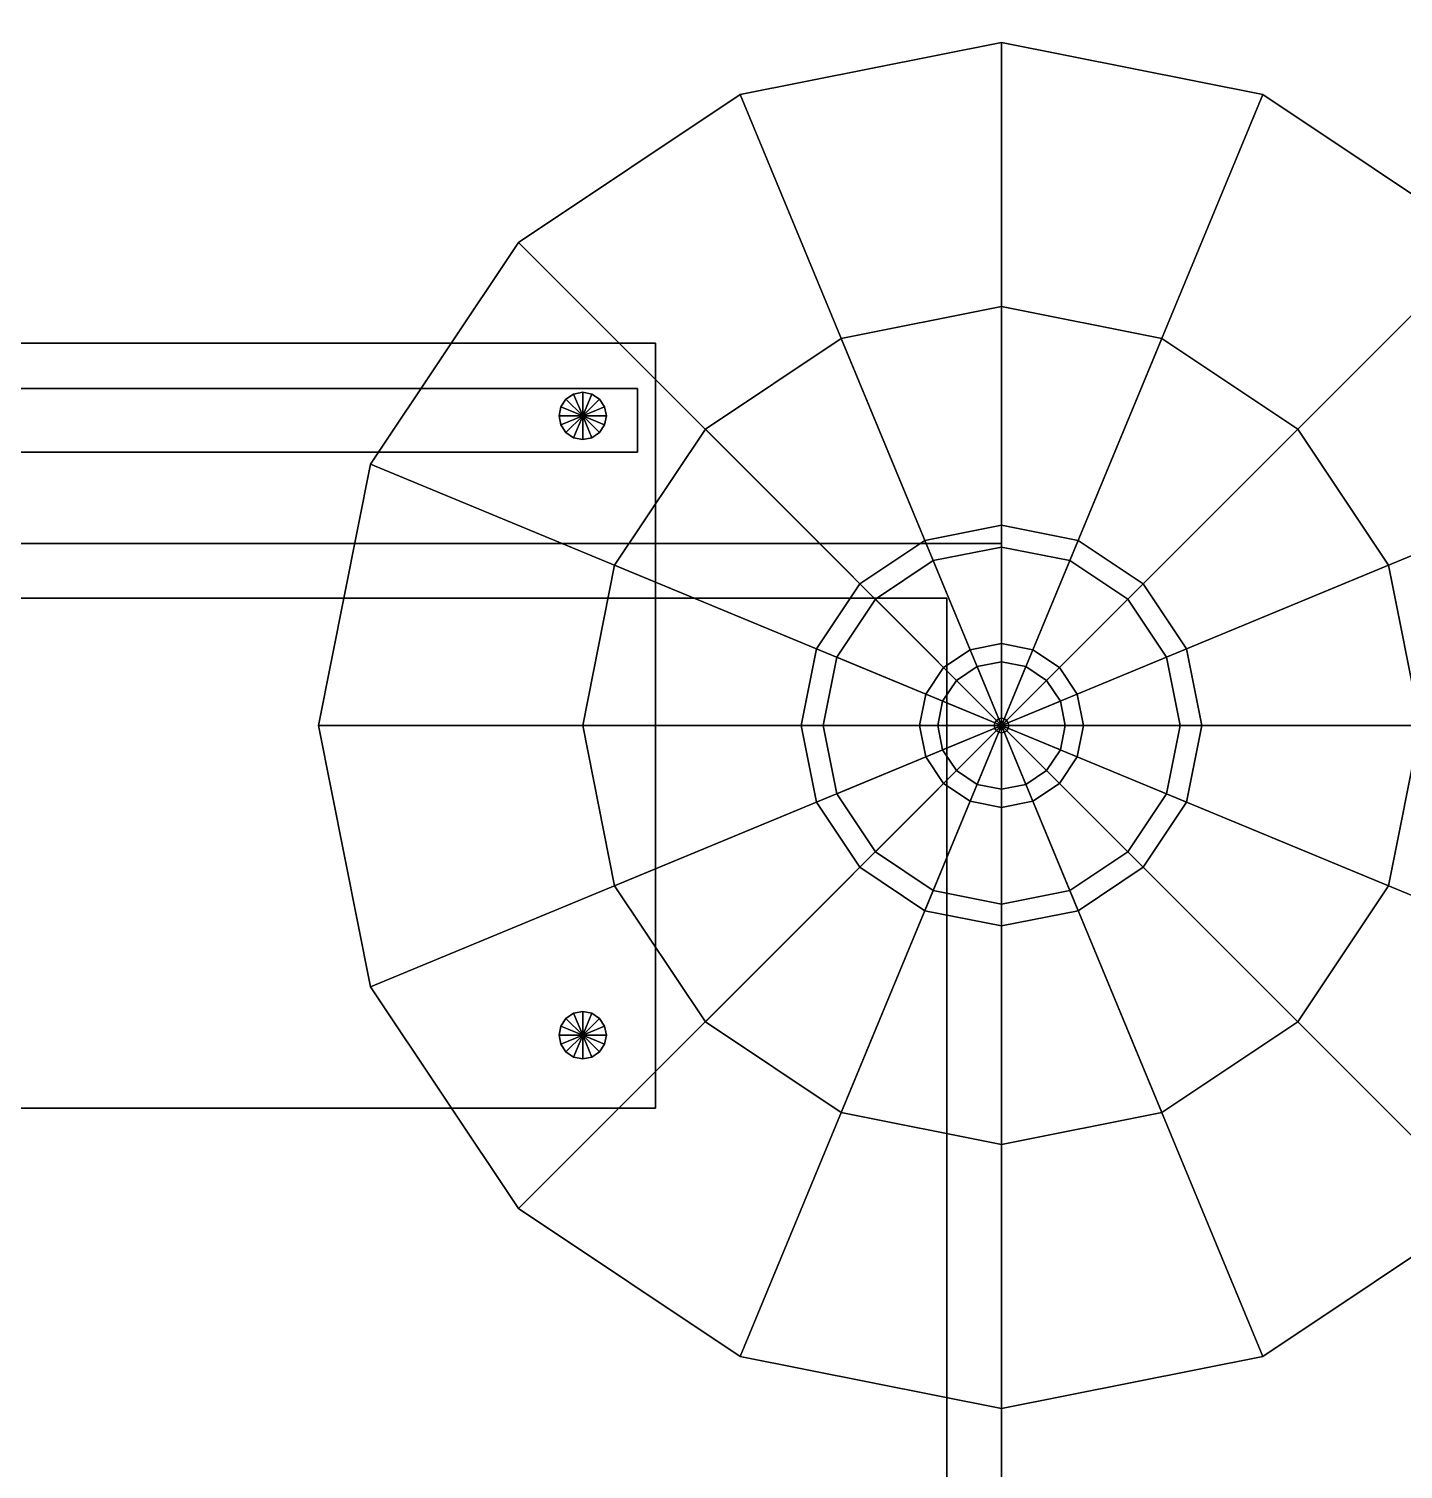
# Model space of a CAD drawing. Header units: millimetres. Extents: x -8000 to 18500, y -500 to 32500.
# Drawn here: x 3466 to 4221, y 942 to 1732 of the extents above; entities that cross this region are included whole.
import ezdxf

# ---------------------------------------------------------------- set-up
doc = ezdxf.new("R2010")
doc.units = ezdxf.units.MM
for name, color, linetype in [('3D-FINISH', 7, 'Continuous'), ('3D-FURNITURE', 7, 'Continuous'), ('3D-LIGHTS', 7, 'Continuous'), ('3D-ROOF', 7, 'Continuous'), ('3D-SLABS', 7, 'Continuous')]:
    doc.layers.add(name, color=color, linetype=linetype)

msp = doc.modelspace()

# ---------------------------------------------------------------- linework, layer by layer
at = {"layer": '3D-FINISH', "color": 7}
for points in [[(200, 200, 590), (200, 9800, 590), (9800, 9800, 590), (9800, 200, 590)], [(200, 200, 600), (9800, 200, 600), (9800, 9800, 600), (200, 9800, 600)], [(200, 200, 3990), (200, 9800, 3990), (9800, 9800, 3990), (9800, 200, 3990)], [(200, 200, 4000), (9800, 200, 4000), (9800, 9800, 4000), (200, 9800, 4000)]]:
    msp.add_3dface(points, dxfattribs=at)
at = {"layer": '3D-FURNITURE', "color": 7}
for points in [[(4000, 1725, 1298), (3856.49, 1696.45, 1298), (3856.49, 1696.45, 1330), (4000, 1725, 1330)], [(4000, 1350, 1330), (4000, 1725, 1330), (3856.49, 1696.45, 1330), (4000, 1350, 1330)], [(4000, 1350, 1298), (3856.49, 1696.45, 1298), (4000, 1725, 1298), (4000, 1350, 1298)], [(4143.51, 1696.45, 1298), (4000, 1725, 1298), (4000, 1725, 1330), (4143.51, 1696.45, 1330)], [(4000, 1350, 1330), (4143.51, 1696.45, 1330), (4000, 1725, 1330), (4000, 1350, 1330)], [(4000, 1350, 1298), (4000, 1725, 1298), (4143.51, 1696.45, 1298), (4000, 1350, 1298)], [(3856.49, 1696.45, 1298), (3734.83, 1615.17, 1298), (3734.83, 1615.17, 1330), (3856.49, 1696.45, 1330)], [(4000, 1350, 1330), (3856.49, 1696.45, 1330), (3734.83, 1615.17, 1330), (4000, 1350, 1330)], [(4000, 1350, 1298), (3734.83, 1615.17, 1298), (3856.49, 1696.45, 1298), (4000, 1350, 1298)], [(4000, 1350, 1330), (4265.17, 1615.17, 1330), (4143.51, 1696.45, 1330), (4000, 1350, 1330)], [(4000, 1350, 1298), (4143.51, 1696.45, 1298), (4265.17, 1615.17, 1298), (4000, 1350, 1298)], [(4265.17, 1615.17, 1298), (4143.51, 1696.45, 1298), (4143.51, 1696.45, 1330), (4265.17, 1615.17, 1330)], [(3734.83, 1615.17, 1298), (3653.55, 1493.51, 1298), (3653.55, 1493.51, 1330), (3734.83, 1615.17, 1330)], [(4000, 1350, 1330), (3734.83, 1615.17, 1330), (3653.55, 1493.51, 1330), (4000, 1350, 1330)], [(4000, 1350, 1298), (3653.55, 1493.51, 1298), (3734.83, 1615.17, 1298), (4000, 1350, 1298)], [(4000, 1350, 1330), (4346.45, 1493.51, 1330), (4265.17, 1615.17, 1330), (4000, 1350, 1330)], [(4000, 1350, 1298), (4265.17, 1615.17, 1298), (4346.45, 1493.51, 1298), (4000, 1350, 1298)], [(4000, 1580, 600), (3911.98, 1562.49, 600), (3911.98, 1562.49, 618), (4000, 1580, 618)], [(4000, 1350, 618), (4000, 1580, 618), (3911.98, 1562.49, 618), (4000, 1350, 618)], [(4000, 1350, 600), (3911.98, 1562.49, 600), (4000, 1580, 600), (4000, 1350, 600)], [(4088.02, 1562.49, 600), (4000, 1580, 600), (4000, 1580, 618), (4088.02, 1562.49, 618)], [(4000, 1350, 618), (4088.02, 1562.49, 618), (4000, 1580, 618), (4000, 1350, 618)], [(4000, 1350, 600), (4000, 1580, 600), (4088.02, 1562.49, 600), (4000, 1350, 600)], [(3390, 1140, 1010), (3390, 1560, 1010), (3810, 1560, 1010), (3810, 1140, 1010)], [(3390, 1560, 1010), (3390, 1560, 1050), (3810, 1560, 1050), (3810, 1560, 1010)], [(3390, 1140, 1050), (3810, 1140, 1050), (3810, 1560, 1050), (3390, 1560, 1050)], [(3810, 1140, 1010), (3810, 1560, 1010), (3810, 1560, 1050), (3810, 1140, 1050)], [(3911.98, 1562.49, 600), (3837.37, 1512.63, 600), (3837.37, 1512.63, 618), (3911.98, 1562.49, 618)], [(4000, 1350, 618), (3911.98, 1562.49, 618), (3837.37, 1512.63, 618), (4000, 1350, 618)], [(4000, 1350, 600), (3837.37, 1512.63, 600), (3911.98, 1562.49, 600), (4000, 1350, 600)], [(4000, 1350, 618), (4162.63, 1512.63, 618), (4088.02, 1562.49, 618), (4000, 1350, 618)], [(4000, 1350, 600), (4088.02, 1562.49, 600), (4162.63, 1512.63, 600), (4000, 1350, 600)], [(4162.63, 1512.63, 600), (4088.02, 1562.49, 600), (4088.02, 1562.49, 618), (4162.63, 1512.63, 618)], [(3400, 1500, 1300), (3400, 1535, 1300), (3800, 1535, 1300), (3800, 1500, 1300)], [(3400, 1535, 1300), (3400, 1535, 1390), (3800, 1535, 1390), (3800, 1535, 1300)], [(3400, 1500, 1390), (3800, 1500, 1390), (3800, 1535, 1390), (3400, 1535, 1390)], [(3800, 1500, 1300), (3800, 1535, 1300), (3800, 1535, 1390), (3800, 1500, 1390)], [(3760.81, 1529.19, 600), (3757.99, 1524.97, 600), (3757.99, 1524.97, 1030), (3760.81, 1529.19, 1030)], [(3770, 1520, 1030), (3760.81, 1529.19, 1030), (3757.99, 1524.97, 1030), (3770, 1520, 1030)], [(3770, 1520, 600), (3757.99, 1524.97, 600), (3760.81, 1529.19, 600), (3770, 1520, 600)], [(3765.03, 1532.01, 600), (3760.81, 1529.19, 600), (3760.81, 1529.19, 1030), (3765.03, 1532.01, 1030)], [(3770, 1520, 1030), (3765.03, 1532.01, 1030), (3760.81, 1529.19, 1030), (3770, 1520, 1030)], [(3770, 1520, 600), (3760.81, 1529.19, 600), (3765.03, 1532.01, 600), (3770, 1520, 600)], [(3770, 1533, 600), (3765.03, 1532.01, 600), (3765.03, 1532.01, 1030), (3770, 1533, 1030)], [(3770, 1520, 1030), (3770, 1533, 1030), (3765.03, 1532.01, 1030), (3770, 1520, 1030)], [(3770, 1520, 600), (3765.03, 1532.01, 600), (3770, 1533, 600), (3770, 1520, 600)], [(3774.97, 1532.01, 600), (3770, 1533, 600), (3770, 1533, 1030), (3774.97, 1532.01, 1030)], [(3770, 1520, 1030), (3774.97, 1532.01, 1030), (3770, 1533, 1030), (3770, 1520, 1030)], [(3770, 1520, 600), (3770, 1533, 600), (3774.97, 1532.01, 600), (3770, 1520, 600)], [(3770, 1520, 1030), (3779.19, 1529.19, 1030), (3774.97, 1532.01, 1030), (3770, 1520, 1030)], [(3770, 1520, 600), (3774.97, 1532.01, 600), (3779.19, 1529.19, 600), (3770, 1520, 600)], [(3770, 1520, 1030), (3782.01, 1524.97, 1030), (3779.19, 1529.19, 1030), (3770, 1520, 1030)], [(3770, 1520, 600), (3779.19, 1529.19, 600), (3782.01, 1524.97, 600), (3770, 1520, 600)], [(3779.19, 1529.19, 600), (3774.97, 1532.01, 600), (3774.97, 1532.01, 1030), (3779.19, 1529.19, 1030)], [(3782.01, 1524.97, 600), (3779.19, 1529.19, 600), (3779.19, 1529.19, 1030), (3782.01, 1524.97, 1030)], [(3757.99, 1524.97, 600), (3757, 1520, 600), (3757, 1520, 1030), (3757.99, 1524.97, 1030)], [(3770, 1520, 1030), (3757.99, 1524.97, 1030), (3757, 1520, 1030), (3770, 1520, 1030)], [(3770, 1520, 600), (3757, 1520, 600), (3757.99, 1524.97, 600), (3770, 1520, 600)], [(3757, 1520, 600), (3757.99, 1515.03, 600), (3757.99, 1515.03, 1030), (3757, 1520, 1030)], [(3770, 1520, 1030), (3757, 1520, 1030), (3757.99, 1515.03, 1030), (3770, 1520, 1030)], [(3770, 1520, 600), (3757.99, 1515.03, 600), (3757, 1520, 600), (3770, 1520, 600)], [(3770, 1520, 1030), (3757.99, 1515.03, 1030), (3760.81, 1510.81, 1030), (3770, 1520, 1030)], [(3770, 1520, 600), (3760.81, 1510.81, 600), (3757.99, 1515.03, 600), (3770, 1520, 600)], [(3770, 1520, 1030), (3760.81, 1510.81, 1030), (3765.03, 1507.99, 1030), (3770, 1520, 1030)], [(3770, 1520, 600), (3765.03, 1507.99, 600), (3760.81, 1510.81, 600), (3770, 1520, 600)], [(3770, 1520, 1030), (3765.03, 1507.99, 1030), (3770, 1507, 1030), (3770, 1520, 1030)], [(3770, 1520, 600), (3770, 1507, 600), (3765.03, 1507.99, 600), (3770, 1520, 600)], [(3770, 1520, 1030), (3783, 1520, 1030), (3782.01, 1524.97, 1030), (3770, 1520, 1030)], [(3770, 1520, 600), (3782.01, 1524.97, 600), (3783, 1520, 600), (3770, 1520, 600)], [(3770, 1520, 1030), (3770, 1507, 1030), (3774.97, 1507.99, 1030), (3770, 1520, 1030)], [(3770, 1520, 600), (3774.97, 1507.99, 600), (3770, 1507, 600), (3770, 1520, 600)], [(3770, 1520, 1030), (3774.97, 1507.99, 1030), (3779.19, 1510.81, 1030), (3770, 1520, 1030)], [(3770, 1520, 600), (3779.19, 1510.81, 600), (3774.97, 1507.99, 600), (3770, 1520, 600)], [(3770, 1520, 1030), (3779.19, 1510.81, 1030), (3782.01, 1515.03, 1030), (3770, 1520, 1030)], [(3770, 1520, 600), (3782.01, 1515.03, 600), (3779.19, 1510.81, 600), (3770, 1520, 600)], [(3770, 1520, 1030), (3782.01, 1515.03, 1030), (3783, 1520, 1030), (3770, 1520, 1030)], [(3770, 1520, 600), (3783, 1520, 600), (3782.01, 1515.03, 600), (3770, 1520, 600)], [(3783, 1520, 600), (3782.01, 1524.97, 600), (3782.01, 1524.97, 1030), (3783, 1520, 1030)], [(3782.01, 1515.03, 600), (3783, 1520, 600), (3783, 1520, 1030), (3782.01, 1515.03, 1030)], [(3757.99, 1515.03, 600), (3760.81, 1510.81, 600), (3760.81, 1510.81, 1030), (3757.99, 1515.03, 1030)], [(3760.81, 1510.81, 600), (3765.03, 1507.99, 600), (3765.03, 1507.99, 1030), (3760.81, 1510.81, 1030)], [(3774.97, 1507.99, 600), (3779.19, 1510.81, 600), (3779.19, 1510.81, 1030), (3774.97, 1507.99, 1030)], [(3779.19, 1510.81, 600), (3782.01, 1515.03, 600), (3782.01, 1515.03, 1030), (3779.19, 1510.81, 1030)], [(3837.37, 1512.63, 600), (3787.51, 1438.02, 600), (3787.51, 1438.02, 618), (3837.37, 1512.63, 618)], [(4000, 1350, 618), (3837.37, 1512.63, 618), (3787.51, 1438.02, 618), (4000, 1350, 618)], [(4000, 1350, 600), (3787.51, 1438.02, 600), (3837.37, 1512.63, 600), (4000, 1350, 600)], [(4000, 1350, 618), (4212.49, 1438.02, 618), (4162.63, 1512.63, 618), (4000, 1350, 618)], [(4000, 1350, 600), (4162.63, 1512.63, 600), (4212.49, 1438.02, 600), (4000, 1350, 600)], [(4212.49, 1438.02, 600), (4162.63, 1512.63, 600), (4162.63, 1512.63, 618), (4212.49, 1438.02, 618)], [(3765.03, 1507.99, 600), (3770, 1507, 600), (3770, 1507, 1030), (3765.03, 1507.99, 1030)], [(3770, 1507, 600), (3774.97, 1507.99, 600), (3774.97, 1507.99, 1030), (3770, 1507, 1030)], [(3400, 1500, 1300), (3800, 1500, 1300), (3800, 1500, 1390), (3400, 1500, 1390)], [(3653.55, 1493.51, 1298), (3625, 1350, 1298), (3625, 1350, 1330), (3653.55, 1493.51, 1330)], [(4000, 1350, 1330), (3653.55, 1493.51, 1330), (3625, 1350, 1330), (4000, 1350, 1330)], [(4000, 1350, 1298), (3625, 1350, 1298), (3653.55, 1493.51, 1298), (4000, 1350, 1298)], [(4000, 1350, 1330), (4375, 1350, 1330), (4346.45, 1493.51, 1330), (4000, 1350, 1330)], [(4000, 1350, 1298), (4346.45, 1493.51, 1298), (4375, 1350, 1298), (4000, 1350, 1298)], [(1600, 500, 4000), (1600, 1450, 4000), (4000, 1450, 4000), (4000, 500, 4000)], [(1600, 1450, 4000), (1600, 1450, 4080), (4000, 1450, 4080), (4000, 1450, 4000)], [(1600, 500, 4080), (4000, 500, 4080), (4000, 1450, 4080), (1600, 1450, 4080)], [(4000, 500, 4000), (4000, 1450, 4000), (4000, 1450, 4080), (4000, 500, 4080)], [(3787.51, 1438.02, 600), (3770, 1350, 600), (3770, 1350, 618), (3787.51, 1438.02, 618)], [(4000, 1350, 618), (3787.51, 1438.02, 618), (3770, 1350, 618), (4000, 1350, 618)], [(4000, 1350, 600), (3770, 1350, 600), (3787.51, 1438.02, 600), (4000, 1350, 600)], [(4000, 1350, 618), (4230, 1350, 618), (4212.49, 1438.02, 618), (4000, 1350, 618)], [(4000, 1350, 600), (4212.49, 1438.02, 600), (4230, 1350, 600), (4000, 1350, 600)], [(4230, 1350, 600), (4212.49, 1438.02, 600), (4212.49, 1438.02, 618), (4230, 1350, 618)], [(3210, 530, 4080), (3210, 1420, 4080), (3970, 1420, 4080), (3970, 530, 4080)], [(3210, 1420, 4080), (3210, 1420, 4420), (3970, 1420, 4420), (3970, 1420, 4080)], [(3210, 530, 4420), (3970, 530, 4420), (3970, 1420, 4420), (3210, 1420, 4420)], [(3970, 530, 4080), (3970, 1420, 4080), (3970, 1420, 4420), (3970, 530, 4420)], [(4000, 1385, 618), (3986.61, 1382.34, 618), (3986.61, 1382.34, 1298), (4000, 1385, 1298)], [(4000, 1350, 1298), (4000, 1385, 1298), (3986.61, 1382.34, 1298), (4000, 1350, 1298)], [(4000, 1350, 618), (3986.61, 1382.34, 618), (4000, 1385, 618), (4000, 1350, 618)], [(4013.39, 1382.34, 618), (4000, 1385, 618), (4000, 1385, 1298), (4013.39, 1382.34, 1298)], [(4000, 1350, 1298), (4013.39, 1382.34, 1298), (4000, 1385, 1298), (4000, 1350, 1298)], [(4000, 1350, 618), (4000, 1385, 618), (4013.39, 1382.34, 618), (4000, 1350, 618)], [(3986.61, 1382.34, 618), (3975.25, 1374.75, 618), (3975.25, 1374.75, 1298), (3986.61, 1382.34, 1298)], [(4000, 1350, 1298), (3986.61, 1382.34, 1298), (3975.25, 1374.75, 1298), (4000, 1350, 1298)], [(4000, 1350, 618), (3975.25, 1374.75, 618), (3986.61, 1382.34, 618), (4000, 1350, 618)], [(4000, 1350, 1298), (4024.75, 1374.75, 1298), (4013.39, 1382.34, 1298), (4000, 1350, 1298)], [(4000, 1350, 618), (4013.39, 1382.34, 618), (4024.75, 1374.75, 618), (4000, 1350, 618)], [(4024.75, 1374.75, 618), (4013.39, 1382.34, 618), (4013.39, 1382.34, 1298), (4024.75, 1374.75, 1298)], [(3975.25, 1374.75, 618), (3967.66, 1363.39, 618), (3967.66, 1363.39, 1298), (3975.25, 1374.75, 1298)], [(4000, 1350, 1298), (3975.25, 1374.75, 1298), (3967.66, 1363.39, 1298), (4000, 1350, 1298)], [(4000, 1350, 618), (3967.66, 1363.39, 618), (3975.25, 1374.75, 618), (4000, 1350, 618)], [(4000, 1350, 1298), (4032.34, 1363.39, 1298), (4024.75, 1374.75, 1298), (4000, 1350, 1298)], [(4000, 1350, 618), (4024.75, 1374.75, 618), (4032.34, 1363.39, 618), (4000, 1350, 618)], [(4032.34, 1363.39, 618), (4024.75, 1374.75, 618), (4024.75, 1374.75, 1298), (4032.34, 1363.39, 1298)], [(3967.66, 1363.39, 618), (3965, 1350, 618), (3965, 1350, 1298), (3967.66, 1363.39, 1298)], [(4000, 1350, 1298), (3967.66, 1363.39, 1298), (3965, 1350, 1298), (4000, 1350, 1298)], [(4000, 1350, 618), (3965, 1350, 618), (3967.66, 1363.39, 618), (4000, 1350, 618)], [(4000, 1350, 1298), (4035, 1350, 1298), (4032.34, 1363.39, 1298), (4000, 1350, 1298)], [(4000, 1350, 618), (4032.34, 1363.39, 618), (4035, 1350, 618), (4000, 1350, 618)], [(4035, 1350, 618), (4032.34, 1363.39, 618), (4032.34, 1363.39, 1298), (4035, 1350, 1298)], [(3625, 1350, 1298), (3653.55, 1206.49, 1298), (3653.55, 1206.49, 1330), (3625, 1350, 1330)], [(4000, 1350, 1330), (3625, 1350, 1330), (3653.55, 1206.49, 1330), (4000, 1350, 1330)], [(4000, 1350, 1298), (3653.55, 1206.49, 1298), (3625, 1350, 1298), (4000, 1350, 1298)], [(4000, 1350, 1330), (3653.55, 1206.49, 1330), (3734.83, 1084.83, 1330), (4000, 1350, 1330)], [(4000, 1350, 1298), (3734.83, 1084.83, 1298), (3653.55, 1206.49, 1298), (4000, 1350, 1298)], [(4000, 1350, 1330), (3734.83, 1084.83, 1330), (3856.49, 1003.55, 1330), (4000, 1350, 1330)], [(4000, 1350, 1298), (3856.49, 1003.55, 1298), (3734.83, 1084.83, 1298), (4000, 1350, 1298)], [(3770, 1350, 600), (3787.51, 1261.98, 600), (3787.51, 1261.98, 618), (3770, 1350, 618)], [(4000, 1350, 618), (3770, 1350, 618), (3787.51, 1261.98, 618), (4000, 1350, 618)], [(4000, 1350, 600), (3787.51, 1261.98, 600), (3770, 1350, 600), (4000, 1350, 600)], [(4000, 1350, 618), (3787.51, 1261.98, 618), (3837.37, 1187.37, 618), (4000, 1350, 618)], [(4000, 1350, 600), (3837.37, 1187.37, 600), (3787.51, 1261.98, 600), (4000, 1350, 600)], [(4000, 1350, 618), (3837.37, 1187.37, 618), (3911.98, 1137.51, 618), (4000, 1350, 618)], [(4000, 1350, 600), (3911.98, 1137.51, 600), (3837.37, 1187.37, 600), (4000, 1350, 600)], [(4000, 1350, 1330), (3856.49, 1003.55, 1330), (4000, 975, 1330), (4000, 1350, 1330)], [(4000, 1350, 1298), (4000, 975, 1298), (3856.49, 1003.55, 1298), (4000, 1350, 1298)], [(4000, 1350, 618), (3911.98, 1137.51, 618), (4000, 1120, 618), (4000, 1350, 618)], [(4000, 1350, 600), (4000, 1120, 600), (3911.98, 1137.51, 600), (4000, 1350, 600)], [(3965, 1350, 618), (3967.66, 1336.61, 618), (3967.66, 1336.61, 1298), (3965, 1350, 1298)], [(4000, 1350, 1298), (3965, 1350, 1298), (3967.66, 1336.61, 1298), (4000, 1350, 1298)], [(4000, 1350, 618), (3967.66, 1336.61, 618), (3965, 1350, 618), (4000, 1350, 618)], [(4000, 1350, 1298), (3967.66, 1336.61, 1298), (3975.25, 1325.25, 1298), (4000, 1350, 1298)], [(4000, 1350, 618), (3975.25, 1325.25, 618), (3967.66, 1336.61, 618), (4000, 1350, 618)], [(4000, 1350, 1298), (3975.25, 1325.25, 1298), (3986.61, 1317.66, 1298), (4000, 1350, 1298)], [(4000, 1350, 618), (3986.61, 1317.66, 618), (3975.25, 1325.25, 618), (4000, 1350, 618)], [(4000, 1350, 1298), (3986.61, 1317.66, 1298), (4000, 1315, 1298), (4000, 1350, 1298)], [(4000, 1350, 618), (4000, 1315, 618), (3986.61, 1317.66, 618), (4000, 1350, 618)], [(4000, 1350, 618), (4000, 1120, 618), (4088.02, 1137.51, 618), (4000, 1350, 618)], [(4000, 1350, 600), (4088.02, 1137.51, 600), (4000, 1120, 600), (4000, 1350, 600)], [(4000, 1350, 618), (4088.02, 1137.51, 618), (4162.63, 1187.37, 618), (4000, 1350, 618)], [(4000, 1350, 600), (4162.63, 1187.37, 600), (4088.02, 1137.51, 600), (4000, 1350, 600)], [(4000, 1350, 618), (4162.63, 1187.37, 618), (4212.49, 1261.98, 618), (4000, 1350, 618)], [(4000, 1350, 600), (4212.49, 1261.98, 600), (4162.63, 1187.37, 600), (4000, 1350, 600)], [(4000, 1350, 618), (4212.49, 1261.98, 618), (4230, 1350, 618), (4000, 1350, 618)], [(4000, 1350, 600), (4230, 1350, 600), (4212.49, 1261.98, 600), (4000, 1350, 600)], [(4000, 1350, 1298), (4000, 1315, 1298), (4013.39, 1317.66, 1298), (4000, 1350, 1298)], [(4000, 1350, 618), (4013.39, 1317.66, 618), (4000, 1315, 618), (4000, 1350, 618)], [(4000, 1350, 1298), (4013.39, 1317.66, 1298), (4024.75, 1325.25, 1298), (4000, 1350, 1298)], [(4000, 1350, 618), (4024.75, 1325.25, 618), (4013.39, 1317.66, 618), (4000, 1350, 618)], [(4000, 1350, 1298), (4024.75, 1325.25, 1298), (4032.34, 1336.61, 1298), (4000, 1350, 1298)], [(4000, 1350, 618), (4032.34, 1336.61, 618), (4024.75, 1325.25, 618), (4000, 1350, 618)], [(4000, 1350, 1298), (4032.34, 1336.61, 1298), (4035, 1350, 1298), (4000, 1350, 1298)], [(4000, 1350, 618), (4035, 1350, 618), (4032.34, 1336.61, 618), (4000, 1350, 618)], [(4000, 1350, 1330), (4000, 975, 1330), (4143.51, 1003.55, 1330), (4000, 1350, 1330)], [(4000, 1350, 1298), (4143.51, 1003.55, 1298), (4000, 975, 1298), (4000, 1350, 1298)], [(4000, 1350, 1330), (4143.51, 1003.55, 1330), (4265.17, 1084.83, 1330), (4000, 1350, 1330)], [(4000, 1350, 1298), (4265.17, 1084.83, 1298), (4143.51, 1003.55, 1298), (4000, 1350, 1298)], [(4000, 1350, 1330), (4265.17, 1084.83, 1330), (4346.45, 1206.49, 1330), (4000, 1350, 1330)], [(4000, 1350, 1298), (4346.45, 1206.49, 1298), (4265.17, 1084.83, 1298), (4000, 1350, 1298)], [(4000, 1350, 1330), (4346.45, 1206.49, 1330), (4375, 1350, 1330), (4000, 1350, 1330)], [(4000, 1350, 1298), (4375, 1350, 1298), (4346.45, 1206.49, 1298), (4000, 1350, 1298)], [(4032.34, 1336.61, 618), (4035, 1350, 618), (4035, 1350, 1298), (4032.34, 1336.61, 1298)], [(4212.49, 1261.98, 600), (4230, 1350, 600), (4230, 1350, 618), (4212.49, 1261.98, 618)], [(3967.66, 1336.61, 618), (3975.25, 1325.25, 618), (3975.25, 1325.25, 1298), (3967.66, 1336.61, 1298)], [(4024.75, 1325.25, 618), (4032.34, 1336.61, 618), (4032.34, 1336.61, 1298), (4024.75, 1325.25, 1298)], [(3975.25, 1325.25, 618), (3986.61, 1317.66, 618), (3986.61, 1317.66, 1298), (3975.25, 1325.25, 1298)], [(4013.39, 1317.66, 618), (4024.75, 1325.25, 618), (4024.75, 1325.25, 1298), (4013.39, 1317.66, 1298)], [(3986.61, 1317.66, 618), (4000, 1315, 618), (4000, 1315, 1298), (3986.61, 1317.66, 1298)], [(4000, 1315, 618), (4013.39, 1317.66, 618), (4013.39, 1317.66, 1298), (4000, 1315, 1298)], [(3787.51, 1261.98, 600), (3837.37, 1187.37, 600), (3837.37, 1187.37, 618), (3787.51, 1261.98, 618)], [(4162.63, 1187.37, 600), (4212.49, 1261.98, 600), (4212.49, 1261.98, 618), (4162.63, 1187.37, 618)], [(3653.55, 1206.49, 1298), (3734.83, 1084.83, 1298), (3734.83, 1084.83, 1330), (3653.55, 1206.49, 1330)], [(3760.81, 1189.19, 600), (3757.99, 1184.97, 600), (3757.99, 1184.97, 1030), (3760.81, 1189.19, 1030)], [(3770, 1180, 1030), (3760.81, 1189.19, 1030), (3757.99, 1184.97, 1030), (3770, 1180, 1030)], [(3770, 1180, 600), (3757.99, 1184.97, 600), (3760.81, 1189.19, 600), (3770, 1180, 600)], [(3765.03, 1192.01, 600), (3760.81, 1189.19, 600), (3760.81, 1189.19, 1030), (3765.03, 1192.01, 1030)], [(3770, 1180, 1030), (3765.03, 1192.01, 1030), (3760.81, 1189.19, 1030), (3770, 1180, 1030)], [(3770, 1180, 600), (3760.81, 1189.19, 600), (3765.03, 1192.01, 600), (3770, 1180, 600)], [(3770, 1193, 600), (3765.03, 1192.01, 600), (3765.03, 1192.01, 1030), (3770, 1193, 1030)], [(3770, 1180, 1030), (3770, 1193, 1030), (3765.03, 1192.01, 1030), (3770, 1180, 1030)], [(3770, 1180, 600), (3765.03, 1192.01, 600), (3770, 1193, 600), (3770, 1180, 600)], [(3774.97, 1192.01, 600), (3770, 1193, 600), (3770, 1193, 1030), (3774.97, 1192.01, 1030)], [(3770, 1180, 1030), (3774.97, 1192.01, 1030), (3770, 1193, 1030), (3770, 1180, 1030)], [(3770, 1180, 600), (3770, 1193, 600), (3774.97, 1192.01, 600), (3770, 1180, 600)], [(3770, 1180, 1030), (3779.19, 1189.19, 1030), (3774.97, 1192.01, 1030), (3770, 1180, 1030)], [(3770, 1180, 600), (3774.97, 1192.01, 600), (3779.19, 1189.19, 600), (3770, 1180, 600)], [(3770, 1180, 1030), (3782.01, 1184.97, 1030), (3779.19, 1189.19, 1030), (3770, 1180, 1030)], [(3770, 1180, 600), (3779.19, 1189.19, 600), (3782.01, 1184.97, 600), (3770, 1180, 600)], [(3779.19, 1189.19, 600), (3774.97, 1192.01, 600), (3774.97, 1192.01, 1030), (3779.19, 1189.19, 1030)], [(3782.01, 1184.97, 600), (3779.19, 1189.19, 600), (3779.19, 1189.19, 1030), (3782.01, 1184.97, 1030)], [(3837.37, 1187.37, 600), (3911.98, 1137.51, 600), (3911.98, 1137.51, 618), (3837.37, 1187.37, 618)], [(4088.02, 1137.51, 600), (4162.63, 1187.37, 600), (4162.63, 1187.37, 618), (4088.02, 1137.51, 618)], [(3757.99, 1184.97, 600), (3757, 1180, 600), (3757, 1180, 1030), (3757.99, 1184.97, 1030)], [(3770, 1180, 1030), (3757.99, 1184.97, 1030), (3757, 1180, 1030), (3770, 1180, 1030)], [(3770, 1180, 600), (3757, 1180, 600), (3757.99, 1184.97, 600), (3770, 1180, 600)], [(3757, 1180, 600), (3757.99, 1175.03, 600), (3757.99, 1175.03, 1030), (3757, 1180, 1030)], [(3770, 1180, 1030), (3757, 1180, 1030), (3757.99, 1175.03, 1030), (3770, 1180, 1030)], [(3770, 1180, 600), (3757.99, 1175.03, 600), (3757, 1180, 600), (3770, 1180, 600)], [(3770, 1180, 1030), (3757.99, 1175.03, 1030), (3760.81, 1170.81, 1030), (3770, 1180, 1030)], [(3770, 1180, 600), (3760.81, 1170.81, 600), (3757.99, 1175.03, 600), (3770, 1180, 600)], [(3770, 1180, 1030), (3760.81, 1170.81, 1030), (3765.03, 1167.99, 1030), (3770, 1180, 1030)], [(3770, 1180, 600), (3765.03, 1167.99, 600), (3760.81, 1170.81, 600), (3770, 1180, 600)], [(3770, 1180, 1030), (3765.03, 1167.99, 1030), (3770, 1167, 1030), (3770, 1180, 1030)], [(3770, 1180, 600), (3770, 1167, 600), (3765.03, 1167.99, 600), (3770, 1180, 600)], [(3770, 1180, 1030), (3783, 1180, 1030), (3782.01, 1184.97, 1030), (3770, 1180, 1030)], [(3770, 1180, 600), (3782.01, 1184.97, 600), (3783, 1180, 600), (3770, 1180, 600)], [(3770, 1180, 1030), (3770, 1167, 1030), (3774.97, 1167.99, 1030), (3770, 1180, 1030)], [(3770, 1180, 600), (3774.97, 1167.99, 600), (3770, 1167, 600), (3770, 1180, 600)], [(3770, 1180, 1030), (3774.97, 1167.99, 1030), (3779.19, 1170.81, 1030), (3770, 1180, 1030)], [(3770, 1180, 600), (3779.19, 1170.81, 600), (3774.97, 1167.99, 600), (3770, 1180, 600)], [(3770, 1180, 1030), (3779.19, 1170.81, 1030), (3782.01, 1175.03, 1030), (3770, 1180, 1030)], [(3770, 1180, 600), (3782.01, 1175.03, 600), (3779.19, 1170.81, 600), (3770, 1180, 600)], [(3770, 1180, 1030), (3782.01, 1175.03, 1030), (3783, 1180, 1030), (3770, 1180, 1030)], [(3770, 1180, 600), (3783, 1180, 600), (3782.01, 1175.03, 600), (3770, 1180, 600)], [(3783, 1180, 600), (3782.01, 1184.97, 600), (3782.01, 1184.97, 1030), (3783, 1180, 1030)], [(3782.01, 1175.03, 600), (3783, 1180, 600), (3783, 1180, 1030), (3782.01, 1175.03, 1030)], [(3757.99, 1175.03, 600), (3760.81, 1170.81, 600), (3760.81, 1170.81, 1030), (3757.99, 1175.03, 1030)], [(3760.81, 1170.81, 600), (3765.03, 1167.99, 600), (3765.03, 1167.99, 1030), (3760.81, 1170.81, 1030)], [(3774.97, 1167.99, 600), (3779.19, 1170.81, 600), (3779.19, 1170.81, 1030), (3774.97, 1167.99, 1030)], [(3779.19, 1170.81, 600), (3782.01, 1175.03, 600), (3782.01, 1175.03, 1030), (3779.19, 1170.81, 1030)], [(3765.03, 1167.99, 600), (3770, 1167, 600), (3770, 1167, 1030), (3765.03, 1167.99, 1030)], [(3770, 1167, 600), (3774.97, 1167.99, 600), (3774.97, 1167.99, 1030), (3770, 1167, 1030)], [(3390, 1140, 1010), (3810, 1140, 1010), (3810, 1140, 1050), (3390, 1140, 1050)], [(3911.98, 1137.51, 600), (4000, 1120, 600), (4000, 1120, 618), (3911.98, 1137.51, 618)], [(4000, 1120, 600), (4088.02, 1137.51, 600), (4088.02, 1137.51, 618), (4000, 1120, 618)], [(3734.83, 1084.83, 1298), (3856.49, 1003.55, 1298), (3856.49, 1003.55, 1330), (3734.83, 1084.83, 1330)], [(4143.51, 1003.55, 1298), (4265.17, 1084.83, 1298), (4265.17, 1084.83, 1330), (4143.51, 1003.55, 1330)], [(3856.49, 1003.55, 1298), (4000, 975, 1298), (4000, 975, 1330), (3856.49, 1003.55, 1330)], [(4000, 975, 1298), (4143.51, 1003.55, 1298), (4143.51, 1003.55, 1330), (4000, 975, 1330)]]:
    msp.add_3dface(points, dxfattribs=at)
at = {"layer": '3D-LIGHTS', "color": 7}
for points in [[(4000, 1460, 2560), (3957.9, 1451.63, 2560), (3957.9, 1451.63, 2700), (4000, 1460, 2700)], [(4000, 1350, 2700), (4000, 1460, 2700), (3957.9, 1451.63, 2700), (4000, 1350, 2700)], [(4000, 1350, 2560), (3957.9, 1451.63, 2560), (4000, 1460, 2560), (4000, 1350, 2560)], [(4042.1, 1451.63, 2560), (4000, 1460, 2560), (4000, 1460, 2700), (4042.1, 1451.63, 2700)], [(4000, 1350, 2700), (4042.1, 1451.63, 2700), (4000, 1460, 2700), (4000, 1350, 2700)], [(4000, 1350, 2560), (4000, 1460, 2560), (4042.1, 1451.63, 2560), (4000, 1350, 2560)], [(3957.9, 1451.63, 2560), (3922.22, 1427.78, 2560), (3922.22, 1427.78, 2700), (3957.9, 1451.63, 2700)], [(4000, 1350, 2700), (3957.9, 1451.63, 2700), (3922.22, 1427.78, 2700), (4000, 1350, 2700)], [(4000, 1350, 2560), (3922.22, 1427.78, 2560), (3957.9, 1451.63, 2560), (4000, 1350, 2560)], [(4000, 1448, 2568), (3962.5, 1440.54, 2568), (3962.5, 1440.54, 2586), (4000, 1448, 2586)], [(4000, 1350, 2586), (4000, 1448, 2586), (3962.5, 1440.54, 2586), (4000, 1350, 2586)], [(4000, 1350, 2568), (3962.5, 1440.54, 2568), (4000, 1448, 2568), (4000, 1350, 2568)], [(4000, 1350, 2700), (4077.78, 1427.78, 2700), (4042.1, 1451.63, 2700), (4000, 1350, 2700)], [(4000, 1350, 2560), (4042.1, 1451.63, 2560), (4077.78, 1427.78, 2560), (4000, 1350, 2560)], [(4037.5, 1440.54, 2568), (4000, 1448, 2568), (4000, 1448, 2586), (4037.5, 1440.54, 2586)], [(4000, 1350, 2586), (4037.5, 1440.54, 2586), (4000, 1448, 2586), (4000, 1350, 2586)], [(4000, 1350, 2568), (4000, 1448, 2568), (4037.5, 1440.54, 2568), (4000, 1350, 2568)], [(4077.78, 1427.78, 2560), (4042.1, 1451.63, 2560), (4042.1, 1451.63, 2700), (4077.78, 1427.78, 2700)], [(3962.5, 1440.54, 2568), (3930.7, 1419.3, 2568), (3930.7, 1419.3, 2586), (3962.5, 1440.54, 2586)], [(4000, 1350, 2586), (3962.5, 1440.54, 2586), (3930.7, 1419.3, 2586), (4000, 1350, 2586)], [(4000, 1350, 2568), (3930.7, 1419.3, 2568), (3962.5, 1440.54, 2568), (4000, 1350, 2568)], [(4000, 1350, 2586), (4069.3, 1419.3, 2586), (4037.5, 1440.54, 2586), (4000, 1350, 2586)], [(4000, 1350, 2568), (4037.5, 1440.54, 2568), (4069.3, 1419.3, 2568), (4000, 1350, 2568)], [(4069.3, 1419.3, 2568), (4037.5, 1440.54, 2568), (4037.5, 1440.54, 2586), (4069.3, 1419.3, 2586)], [(3922.22, 1427.78, 2560), (3898.37, 1392.1, 2560), (3898.37, 1392.1, 2700), (3922.22, 1427.78, 2700)], [(4000, 1350, 2700), (3922.22, 1427.78, 2700), (3898.37, 1392.1, 2700), (4000, 1350, 2700)], [(4000, 1350, 2560), (3898.37, 1392.1, 2560), (3922.22, 1427.78, 2560), (4000, 1350, 2560)], [(4000, 1350, 2700), (4101.63, 1392.1, 2700), (4077.78, 1427.78, 2700), (4000, 1350, 2700)], [(4000, 1350, 2560), (4077.78, 1427.78, 2560), (4101.63, 1392.1, 2560), (4000, 1350, 2560)], [(4101.63, 1392.1, 2560), (4077.78, 1427.78, 2560), (4077.78, 1427.78, 2700), (4101.63, 1392.1, 2700)], [(3930.7, 1419.3, 2568), (3909.46, 1387.5, 2568), (3909.46, 1387.5, 2586), (3930.7, 1419.3, 2586)], [(4000, 1350, 2586), (3930.7, 1419.3, 2586), (3909.46, 1387.5, 2586), (4000, 1350, 2586)], [(4000, 1350, 2568), (3909.46, 1387.5, 2568), (3930.7, 1419.3, 2568), (4000, 1350, 2568)], [(4000, 1350, 2586), (4090.54, 1387.5, 2586), (4069.3, 1419.3, 2586), (4000, 1350, 2586)], [(4000, 1350, 2568), (4069.3, 1419.3, 2568), (4090.54, 1387.5, 2568), (4000, 1350, 2568)], [(4090.54, 1387.5, 2568), (4069.3, 1419.3, 2568), (4069.3, 1419.3, 2586), (4090.54, 1387.5, 2586)], [(3898.37, 1392.1, 2560), (3890, 1350, 2560), (3890, 1350, 2700), (3898.37, 1392.1, 2700)], [(4000, 1350, 2700), (3898.37, 1392.1, 2700), (3890, 1350, 2700), (4000, 1350, 2700)], [(4000, 1350, 2560), (3890, 1350, 2560), (3898.37, 1392.1, 2560), (4000, 1350, 2560)], [(4000, 1395, 3780), (3982.78, 1391.57, 3780), (3982.78, 1391.57, 3800), (4000, 1395, 3800)], [(4000, 1350, 3800), (4000, 1395, 3800), (3982.78, 1391.57, 3800), (4000, 1350, 3800)], [(4000, 1350, 3780), (3982.78, 1391.57, 3780), (4000, 1395, 3780), (4000, 1350, 3780)], [(4017.22, 1391.57, 3780), (4000, 1395, 3780), (4000, 1395, 3800), (4017.22, 1391.57, 3800)], [(4000, 1350, 3800), (4017.22, 1391.57, 3800), (4000, 1395, 3800), (4000, 1350, 3800)], [(4000, 1350, 3780), (4000, 1395, 3780), (4017.22, 1391.57, 3780), (4000, 1350, 3780)], [(4000, 1350, 2700), (4110, 1350, 2700), (4101.63, 1392.1, 2700), (4000, 1350, 2700)], [(4000, 1350, 2560), (4101.63, 1392.1, 2560), (4110, 1350, 2560), (4000, 1350, 2560)], [(4110, 1350, 2560), (4101.63, 1392.1, 2560), (4101.63, 1392.1, 2700), (4110, 1350, 2700)], [(3909.46, 1387.5, 2568), (3902, 1350, 2568), (3902, 1350, 2586), (3909.46, 1387.5, 2586)], [(4000, 1350, 2586), (3909.46, 1387.5, 2586), (3902, 1350, 2586), (4000, 1350, 2586)], [(4000, 1350, 2568), (3902, 1350, 2568), (3909.46, 1387.5, 2568), (4000, 1350, 2568)], [(3982.78, 1391.57, 3780), (3968.18, 1381.82, 3780), (3968.18, 1381.82, 3800), (3982.78, 1391.57, 3800)], [(4000, 1350, 3800), (3982.78, 1391.57, 3800), (3968.18, 1381.82, 3800), (4000, 1350, 3800)], [(4000, 1350, 3780), (3968.18, 1381.82, 3780), (3982.78, 1391.57, 3780), (4000, 1350, 3780)], [(4000, 1350, 3800), (4031.82, 1381.82, 3800), (4017.22, 1391.57, 3800), (4000, 1350, 3800)], [(4000, 1350, 3780), (4017.22, 1391.57, 3780), (4031.82, 1381.82, 3780), (4000, 1350, 3780)], [(4000, 1350, 2586), (4098, 1350, 2586), (4090.54, 1387.5, 2586), (4000, 1350, 2586)], [(4000, 1350, 2568), (4090.54, 1387.5, 2568), (4098, 1350, 2568), (4000, 1350, 2568)], [(4031.82, 1381.82, 3780), (4017.22, 1391.57, 3780), (4017.22, 1391.57, 3800), (4031.82, 1381.82, 3800)], [(4098, 1350, 2568), (4090.54, 1387.5, 2568), (4090.54, 1387.5, 2586), (4098, 1350, 2586)], [(3968.18, 1381.82, 3780), (3958.43, 1367.22, 3780), (3958.43, 1367.22, 3800), (3968.18, 1381.82, 3800)], [(4000, 1350, 3800), (3968.18, 1381.82, 3800), (3958.43, 1367.22, 3800), (4000, 1350, 3800)], [(4000, 1350, 3780), (3958.43, 1367.22, 3780), (3968.18, 1381.82, 3780), (4000, 1350, 3780)], [(4000, 1350, 3800), (4041.57, 1367.22, 3800), (4031.82, 1381.82, 3800), (4000, 1350, 3800)], [(4000, 1350, 3780), (4031.82, 1381.82, 3780), (4041.57, 1367.22, 3780), (4000, 1350, 3780)], [(4041.57, 1367.22, 3780), (4031.82, 1381.82, 3780), (4031.82, 1381.82, 3800), (4041.57, 1367.22, 3800)], [(3958.43, 1367.22, 3780), (3955, 1350, 3780), (3955, 1350, 3800), (3958.43, 1367.22, 3800)], [(4000, 1350, 3800), (3958.43, 1367.22, 3800), (3955, 1350, 3800), (4000, 1350, 3800)], [(4000, 1350, 3780), (3955, 1350, 3780), (3958.43, 1367.22, 3780), (4000, 1350, 3780)], [(4000, 1350, 3800), (4045, 1350, 3800), (4041.57, 1367.22, 3800), (4000, 1350, 3800)], [(4000, 1350, 3780), (4041.57, 1367.22, 3780), (4045, 1350, 3780), (4000, 1350, 3780)], [(4045, 1350, 3780), (4041.57, 1367.22, 3780), (4041.57, 1367.22, 3800), (4045, 1350, 3800)], [(3997.17, 1352.83, 2700), (3996.3, 1351.53, 2700), (3996.3, 1351.53, 3780), (3997.17, 1352.83, 3780)], [(4000, 1350, 3780), (3997.17, 1352.83, 3780), (3996.3, 1351.53, 3780), (4000, 1350, 3780)], [(4000, 1350, 2700), (3996.3, 1351.53, 2700), (3997.17, 1352.83, 2700), (4000, 1350, 2700)], [(3998.47, 1353.7, 2700), (3997.17, 1352.83, 2700), (3997.17, 1352.83, 3780), (3998.47, 1353.7, 3780)], [(4000, 1350, 3780), (3998.47, 1353.7, 3780), (3997.17, 1352.83, 3780), (4000, 1350, 3780)], [(4000, 1350, 2700), (3997.17, 1352.83, 2700), (3998.47, 1353.7, 2700), (4000, 1350, 2700)], [(4000, 1354, 2700), (3998.47, 1353.7, 2700), (3998.47, 1353.7, 3780), (4000, 1354, 3780)], [(4000, 1350, 3780), (4000, 1354, 3780), (3998.47, 1353.7, 3780), (4000, 1350, 3780)], [(4000, 1350, 2700), (3998.47, 1353.7, 2700), (4000, 1354, 2700), (4000, 1350, 2700)], [(4001.53, 1353.7, 2700), (4000, 1354, 2700), (4000, 1354, 3780), (4001.53, 1353.7, 3780)], [(4000, 1350, 3780), (4001.53, 1353.7, 3780), (4000, 1354, 3780), (4000, 1350, 3780)], [(4000, 1350, 2700), (4000, 1354, 2700), (4001.53, 1353.7, 2700), (4000, 1350, 2700)], [(4000, 1350, 3780), (4002.83, 1352.83, 3780), (4001.53, 1353.7, 3780), (4000, 1350, 3780)], [(4000, 1350, 2700), (4001.53, 1353.7, 2700), (4002.83, 1352.83, 2700), (4000, 1350, 2700)], [(4000, 1350, 3780), (4003.7, 1351.53, 3780), (4002.83, 1352.83, 3780), (4000, 1350, 3780)], [(4000, 1350, 2700), (4002.83, 1352.83, 2700), (4003.7, 1351.53, 2700), (4000, 1350, 2700)], [(4002.83, 1352.83, 2700), (4001.53, 1353.7, 2700), (4001.53, 1353.7, 3780), (4002.83, 1352.83, 3780)], [(4003.7, 1351.53, 2700), (4002.83, 1352.83, 2700), (4002.83, 1352.83, 3780), (4003.7, 1351.53, 3780)], [(3890, 1350, 2560), (3898.37, 1307.9, 2560), (3898.37, 1307.9, 2700), (3890, 1350, 2700)], [(4000, 1350, 2700), (3890, 1350, 2700), (3898.37, 1307.9, 2700), (4000, 1350, 2700)], [(4000, 1350, 2560), (3898.37, 1307.9, 2560), (3890, 1350, 2560), (4000, 1350, 2560)], [(4000, 1350, 2700), (3898.37, 1307.9, 2700), (3922.22, 1272.22, 2700), (4000, 1350, 2700)], [(4000, 1350, 2560), (3922.22, 1272.22, 2560), (3898.37, 1307.9, 2560), (4000, 1350, 2560)], [(3902, 1350, 2568), (3909.46, 1312.5, 2568), (3909.46, 1312.5, 2586), (3902, 1350, 2586)], [(4000, 1350, 2586), (3902, 1350, 2586), (3909.46, 1312.5, 2586), (4000, 1350, 2586)], [(4000, 1350, 2568), (3909.46, 1312.5, 2568), (3902, 1350, 2568), (4000, 1350, 2568)], [(4000, 1350, 2586), (3909.46, 1312.5, 2586), (3930.7, 1280.7, 2586), (4000, 1350, 2586)], [(4000, 1350, 2568), (3930.7, 1280.7, 2568), (3909.46, 1312.5, 2568), (4000, 1350, 2568)], [(4000, 1350, 2700), (3922.22, 1272.22, 2700), (3957.9, 1248.37, 2700), (4000, 1350, 2700)], [(4000, 1350, 2560), (3957.9, 1248.37, 2560), (3922.22, 1272.22, 2560), (4000, 1350, 2560)], [(4000, 1350, 2586), (3930.7, 1280.7, 2586), (3962.5, 1259.46, 2586), (4000, 1350, 2586)], [(4000, 1350, 2568), (3962.5, 1259.46, 2568), (3930.7, 1280.7, 2568), (4000, 1350, 2568)], [(3955, 1350, 3780), (3958.43, 1332.78, 3780), (3958.43, 1332.78, 3800), (3955, 1350, 3800)], [(4000, 1350, 3800), (3955, 1350, 3800), (3958.43, 1332.78, 3800), (4000, 1350, 3800)], [(4000, 1350, 3780), (3958.43, 1332.78, 3780), (3955, 1350, 3780), (4000, 1350, 3780)], [(4000, 1350, 2700), (3957.9, 1248.37, 2700), (4000, 1240, 2700), (4000, 1350, 2700)], [(4000, 1350, 2560), (4000, 1240, 2560), (3957.9, 1248.37, 2560), (4000, 1350, 2560)], [(4000, 1350, 3800), (3958.43, 1332.78, 3800), (3968.18, 1318.18, 3800), (4000, 1350, 3800)], [(4000, 1350, 3780), (3968.18, 1318.18, 3780), (3958.43, 1332.78, 3780), (4000, 1350, 3780)], [(4000, 1350, 2586), (3962.5, 1259.46, 2586), (4000, 1252, 2586), (4000, 1350, 2586)], [(4000, 1350, 2568), (4000, 1252, 2568), (3962.5, 1259.46, 2568), (4000, 1350, 2568)], [(4000, 1350, 3800), (3968.18, 1318.18, 3800), (3982.78, 1308.43, 3800), (4000, 1350, 3800)], [(4000, 1350, 3780), (3982.78, 1308.43, 3780), (3968.18, 1318.18, 3780), (4000, 1350, 3780)], [(4000, 1350, 3800), (3982.78, 1308.43, 3800), (4000, 1305, 3800), (4000, 1350, 3800)], [(4000, 1350, 3780), (4000, 1305, 3780), (3982.78, 1308.43, 3780), (4000, 1350, 3780)], [(3996.3, 1351.53, 2700), (3996, 1350, 2700), (3996, 1350, 3780), (3996.3, 1351.53, 3780)], [(4000, 1350, 3780), (3996.3, 1351.53, 3780), (3996, 1350, 3780), (4000, 1350, 3780)], [(4000, 1350, 2700), (3996, 1350, 2700), (3996.3, 1351.53, 2700), (4000, 1350, 2700)], [(3996, 1350, 2700), (3996.3, 1348.47, 2700), (3996.3, 1348.47, 3780), (3996, 1350, 3780)], [(4000, 1350, 3780), (3996, 1350, 3780), (3996.3, 1348.47, 3780), (4000, 1350, 3780)], [(4000, 1350, 2700), (3996.3, 1348.47, 2700), (3996, 1350, 2700), (4000, 1350, 2700)], [(4000, 1350, 3780), (3996.3, 1348.47, 3780), (3997.17, 1347.17, 3780), (4000, 1350, 3780)], [(4000, 1350, 2700), (3997.17, 1347.17, 2700), (3996.3, 1348.47, 2700), (4000, 1350, 2700)], [(3996.3, 1348.47, 2700), (3997.17, 1347.17, 2700), (3997.17, 1347.17, 3780), (3996.3, 1348.47, 3780)], [(4000, 1350, 3780), (3997.17, 1347.17, 3780), (3998.47, 1346.3, 3780), (4000, 1350, 3780)], [(4000, 1350, 2700), (3998.47, 1346.3, 2700), (3997.17, 1347.17, 2700), (4000, 1350, 2700)], [(3997.17, 1347.17, 2700), (3998.47, 1346.3, 2700), (3998.47, 1346.3, 3780), (3997.17, 1347.17, 3780)], [(4000, 1350, 3780), (3998.47, 1346.3, 3780), (4000, 1346, 3780), (4000, 1350, 3780)], [(4000, 1350, 2700), (4000, 1346, 2700), (3998.47, 1346.3, 2700), (4000, 1350, 2700)], [(3998.47, 1346.3, 2700), (4000, 1346, 2700), (4000, 1346, 3780), (3998.47, 1346.3, 3780)], [(4000, 1350, 3780), (4004, 1350, 3780), (4003.7, 1351.53, 3780), (4000, 1350, 3780)], [(4000, 1350, 2700), (4003.7, 1351.53, 2700), (4004, 1350, 2700), (4000, 1350, 2700)], [(4000, 1350, 3800), (4000, 1305, 3800), (4017.22, 1308.43, 3800), (4000, 1350, 3800)], [(4000, 1350, 3780), (4017.22, 1308.43, 3780), (4000, 1305, 3780), (4000, 1350, 3780)], [(4000, 1350, 3800), (4017.22, 1308.43, 3800), (4031.82, 1318.18, 3800), (4000, 1350, 3800)], [(4000, 1350, 3780), (4031.82, 1318.18, 3780), (4017.22, 1308.43, 3780), (4000, 1350, 3780)], [(4000, 1350, 3800), (4031.82, 1318.18, 3800), (4041.57, 1332.78, 3800), (4000, 1350, 3800)], [(4000, 1350, 3780), (4041.57, 1332.78, 3780), (4031.82, 1318.18, 3780), (4000, 1350, 3780)], [(4000, 1350, 3800), (4041.57, 1332.78, 3800), (4045, 1350, 3800), (4000, 1350, 3800)], [(4000, 1350, 3780), (4045, 1350, 3780), (4041.57, 1332.78, 3780), (4000, 1350, 3780)], [(4000, 1350, 3780), (4000, 1346, 3780), (4001.53, 1346.3, 3780), (4000, 1350, 3780)], [(4000, 1350, 2700), (4001.53, 1346.3, 2700), (4000, 1346, 2700), (4000, 1350, 2700)], [(4000, 1350, 3780), (4001.53, 1346.3, 3780), (4002.83, 1347.17, 3780), (4000, 1350, 3780)], [(4000, 1350, 2700), (4002.83, 1347.17, 2700), (4001.53, 1346.3, 2700), (4000, 1350, 2700)], [(4000, 1350, 3780), (4002.83, 1347.17, 3780), (4003.7, 1348.47, 3780), (4000, 1350, 3780)], [(4000, 1350, 2700), (4003.7, 1348.47, 2700), (4002.83, 1347.17, 2700), (4000, 1350, 2700)], [(4000, 1350, 3780), (4003.7, 1348.47, 3780), (4004, 1350, 3780), (4000, 1350, 3780)], [(4000, 1350, 2700), (4004, 1350, 2700), (4003.7, 1348.47, 2700), (4000, 1350, 2700)], [(4000, 1350, 2700), (4000, 1240, 2700), (4042.1, 1248.37, 2700), (4000, 1350, 2700)], [(4000, 1350, 2560), (4042.1, 1248.37, 2560), (4000, 1240, 2560), (4000, 1350, 2560)], [(4000, 1350, 2700), (4042.1, 1248.37, 2700), (4077.78, 1272.22, 2700), (4000, 1350, 2700)], [(4000, 1350, 2560), (4077.78, 1272.22, 2560), (4042.1, 1248.37, 2560), (4000, 1350, 2560)], [(4000, 1350, 2700), (4077.78, 1272.22, 2700), (4101.63, 1307.9, 2700), (4000, 1350, 2700)], [(4000, 1350, 2560), (4101.63, 1307.9, 2560), (4077.78, 1272.22, 2560), (4000, 1350, 2560)], [(4000, 1350, 2700), (4101.63, 1307.9, 2700), (4110, 1350, 2700), (4000, 1350, 2700)], [(4000, 1350, 2560), (4110, 1350, 2560), (4101.63, 1307.9, 2560), (4000, 1350, 2560)], [(4000, 1350, 2586), (4000, 1252, 2586), (4037.5, 1259.46, 2586), (4000, 1350, 2586)], [(4000, 1350, 2568), (4037.5, 1259.46, 2568), (4000, 1252, 2568), (4000, 1350, 2568)], [(4000, 1350, 2586), (4037.5, 1259.46, 2586), (4069.3, 1280.7, 2586), (4000, 1350, 2586)], [(4000, 1350, 2568), (4069.3, 1280.7, 2568), (4037.5, 1259.46, 2568), (4000, 1350, 2568)], [(4000, 1350, 2586), (4069.3, 1280.7, 2586), (4090.54, 1312.5, 2586), (4000, 1350, 2586)], [(4000, 1350, 2568), (4090.54, 1312.5, 2568), (4069.3, 1280.7, 2568), (4000, 1350, 2568)], [(4000, 1350, 2586), (4090.54, 1312.5, 2586), (4098, 1350, 2586), (4000, 1350, 2586)], [(4000, 1350, 2568), (4098, 1350, 2568), (4090.54, 1312.5, 2568), (4000, 1350, 2568)], [(4000, 1346, 2700), (4001.53, 1346.3, 2700), (4001.53, 1346.3, 3780), (4000, 1346, 3780)], [(4001.53, 1346.3, 2700), (4002.83, 1347.17, 2700), (4002.83, 1347.17, 3780), (4001.53, 1346.3, 3780)], [(4002.83, 1347.17, 2700), (4003.7, 1348.47, 2700), (4003.7, 1348.47, 3780), (4002.83, 1347.17, 3780)], [(4004, 1350, 2700), (4003.7, 1351.53, 2700), (4003.7, 1351.53, 3780), (4004, 1350, 3780)], [(4003.7, 1348.47, 2700), (4004, 1350, 2700), (4004, 1350, 3780), (4003.7, 1348.47, 3780)], [(4041.57, 1332.78, 3780), (4045, 1350, 3780), (4045, 1350, 3800), (4041.57, 1332.78, 3800)], [(4090.54, 1312.5, 2568), (4098, 1350, 2568), (4098, 1350, 2586), (4090.54, 1312.5, 2586)], [(4101.63, 1307.9, 2560), (4110, 1350, 2560), (4110, 1350, 2700), (4101.63, 1307.9, 2700)], [(3958.43, 1332.78, 3780), (3968.18, 1318.18, 3780), (3968.18, 1318.18, 3800), (3958.43, 1332.78, 3800)], [(4031.82, 1318.18, 3780), (4041.57, 1332.78, 3780), (4041.57, 1332.78, 3800), (4031.82, 1318.18, 3800)], [(3968.18, 1318.18, 3780), (3982.78, 1308.43, 3780), (3982.78, 1308.43, 3800), (3968.18, 1318.18, 3800)], [(4017.22, 1308.43, 3780), (4031.82, 1318.18, 3780), (4031.82, 1318.18, 3800), (4017.22, 1308.43, 3800)], [(3898.37, 1307.9, 2560), (3922.22, 1272.22, 2560), (3922.22, 1272.22, 2700), (3898.37, 1307.9, 2700)], [(3909.46, 1312.5, 2568), (3930.7, 1280.7, 2568), (3930.7, 1280.7, 2586), (3909.46, 1312.5, 2586)], [(3982.78, 1308.43, 3780), (4000, 1305, 3780), (4000, 1305, 3800), (3982.78, 1308.43, 3800)], [(4000, 1305, 3780), (4017.22, 1308.43, 3780), (4017.22, 1308.43, 3800), (4000, 1305, 3800)], [(4069.3, 1280.7, 2568), (4090.54, 1312.5, 2568), (4090.54, 1312.5, 2586), (4069.3, 1280.7, 2586)], [(4077.78, 1272.22, 2560), (4101.63, 1307.9, 2560), (4101.63, 1307.9, 2700), (4077.78, 1272.22, 2700)], [(3930.7, 1280.7, 2568), (3962.5, 1259.46, 2568), (3962.5, 1259.46, 2586), (3930.7, 1280.7, 2586)], [(4037.5, 1259.46, 2568), (4069.3, 1280.7, 2568), (4069.3, 1280.7, 2586), (4037.5, 1259.46, 2586)], [(3922.22, 1272.22, 2560), (3957.9, 1248.37, 2560), (3957.9, 1248.37, 2700), (3922.22, 1272.22, 2700)], [(4042.1, 1248.37, 2560), (4077.78, 1272.22, 2560), (4077.78, 1272.22, 2700), (4042.1, 1248.37, 2700)], [(3962.5, 1259.46, 2568), (4000, 1252, 2568), (4000, 1252, 2586), (3962.5, 1259.46, 2586)], [(4000, 1252, 2568), (4037.5, 1259.46, 2568), (4037.5, 1259.46, 2586), (4000, 1252, 2586)], [(3957.9, 1248.37, 2560), (4000, 1240, 2560), (4000, 1240, 2700), (3957.9, 1248.37, 2700)], [(4000, 1240, 2560), (4042.1, 1248.37, 2560), (4042.1, 1248.37, 2700), (4000, 1240, 2700)]]:
    msp.add_3dface(points, dxfattribs=at)
at = {"layer": '3D-ROOF', "color": 7}
for points in [[(0, 0, 7000), (0, 10000, 7000), (10000, 10000, 7000), (10000, 0, 7000)], [(0, 0, 7200), (10000, 0, 7200), (10000, 10000, 7200), (0, 10000, 7200)]]:
    msp.add_3dface(points, dxfattribs=at)
at = {"layer": '3D-SLABS', "color": 7}
for points in [[(0, 0), (0, 10000), (10000, 10000), (10000, 0)], [(0, 0, 600), (10000, 0, 600), (10000, 10000, 600), (0, 10000, 600)], [(0, 0, 3800), (0, 4000, 3800), (10000, 4000, 3800), (10000, 0, 3800)], [(0, 0, 4000), (10000, 0, 4000), (10000, 4000, 4000), (0, 4000, 4000)]]:
    msp.add_3dface(points, dxfattribs=at)

doc.saveas('drawing.dxf')
